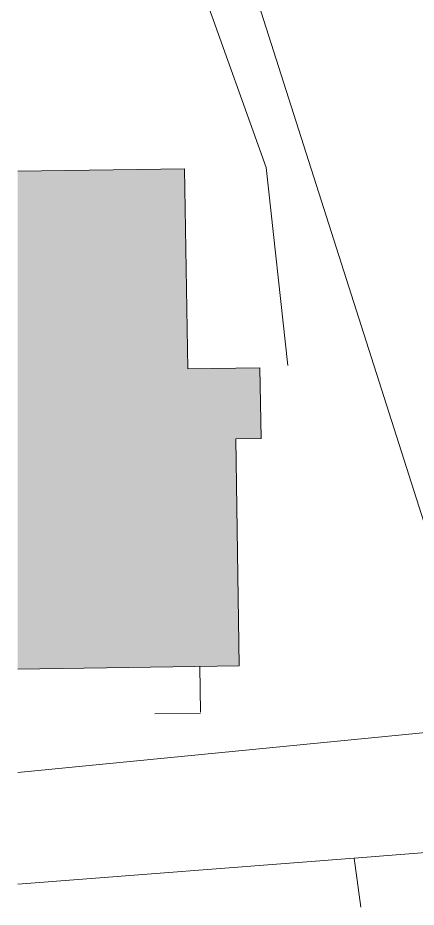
# Model space of a CAD drawing. Header units: centimetres. Extents: x 0.3 to 84.3, y 0.3 to 59.7.
# Drawn here: x 14.765 to 15.639, y 46.6 to 48.552 of the extents above; entities that cross this region are included whole.
import ezdxf

# ---------------------------------------------------------------- set-up
doc = ezdxf.new("R2010")
doc.units = ezdxf.units.CM
doc.linetypes.add('AUSGEZOGEN', pattern=[0])
doc.linetypes.add('PUNKT', pattern=[6.35, 0, -6.35])
doc.layers.add('Plankopf', color=7, linetype='AUSGEZOGEN', lineweight=25)

msp = doc.modelspace()

# ---------------------------------------------------------------- hatches: boundary and pattern name
at = {"layer": 'Plankopf', "linetype": 'PUNKT', "lineweight": 13}
msp.add_hatch(color=252, dxfattribs=at).paths.add_polyline_path([(15.1303, 48.2202), (14.7648, 48.2148), (14.7648, 47.1222), (15.2501, 47.1293), (15.2429, 47.6278), (15.2984, 47.6286), (15.2961, 47.7835), (15.1379, 47.7812)])

# ---------------------------------------------------------------- linework, layer by layer
at = {"layer": 'Plankopf', "color": 254, "linetype": 'AUSGEZOGEN', "lineweight": 13, "true_color": 0xe3e3e3}
msp.add_line((14.7648, 48.2148), (15.1303, 48.2202), dxfattribs=at)
at = {"layer": 'Plankopf', "color": 7, "linetype": 'PUNKT', "lineweight": 13}
for p, q in [((15.1639, 47.1281), (15.1653, 47.0255)), ((15.1653, 47.0255), (14.7648, 47.0198))]:
    msp.add_line(p, q, dxfattribs=at)
at = {"layer": 'Plankopf', "color": 7, "linetype": 'AUSGEZOGEN', "lineweight": 13}
msp.add_line((14.7648, 46.8953), (15.7985, 46.9968), dxfattribs=at)
for points in [[(18.5141, 46.9312), (15.8814, 46.737), (14.8036, 50.1167), (17.2014, 50.1559), (17.468, 50.1607), (18.4794, 50.1728), (18.7697, 50.1454), (19.0369, 50.0708), (19.4015, 49.8874), (19.6616, 49.6848), (19.8929, 49.3885), (20.0714, 49.0462), (20.1678, 48.641), (20.1321, 48.284), (20.0189, 48.0691), (19.7707, 47.8275), (18.9733, 47.3783), (18.7432, 47.2343), (18.5514, 47.0426), (18.5141, 46.9312)], [(14.7648, 50.116), (14.8036, 50.1167), (15.8814, 46.737), (15.503, 46.7075), (14.7648, 46.6501)], [(15.357, 47.7885), (15.3097, 48.2231), (14.8994, 49.3696), (14.8827, 49.4145), (14.8638, 49.5169)], [(14.7648, 48.2148), (15.1303, 48.2202), (15.1379, 47.7812), (15.2961, 47.7835)], [(15.2961, 47.7835), (15.2984, 47.6286), (15.2429, 47.6278), (15.2501, 47.1293), (14.7648, 47.1222)], [(18.5141, 46.9312), (15.8814, 46.737), (15.503, 46.7075), (14.7648, 46.6503)], [(15.517, 46.5997), (15.503, 46.7075), (15.8814, 46.737), (18.5141, 46.9312), (18.4877, 46.7037), (18.4853, 46.5997)], [(14.7648, 46.6501), (15.503, 46.7075), (15.517, 46.5997)]]:
    msp.add_lwpolyline(points, dxfattribs=at)
at = {"layer": 'Plankopf', "color": 254, "linetype": 'AUSGEZOGEN', "lineweight": 13, "true_color": 0xe3e3e3}
for points in [[(14.7648, 47.1222), (15.2501, 47.1293), (15.2429, 47.6278), (15.2984, 47.6286), (15.2961, 47.7835), (15.1379, 47.7812), (15.1303, 48.2202), (14.7648, 48.2148)], [(15.1303, 48.2202), (15.1379, 47.7812), (15.2961, 47.7835), (15.2984, 47.6286), (15.2429, 47.6278), (15.2501, 47.1293), (14.7648, 47.1222)], [(18.8406, 47.2953), (18.7432, 47.2343), (18.5514, 47.0426), (18.5141, 46.9312), (15.8814, 46.737), (15.503, 46.7075), (14.7648, 46.6503)], [(14.7648, 46.6503), (15.503, 46.7075), (15.8814, 46.737), (18.5141, 46.9312), (18.4877, 46.7037), (18.4853, 46.5997)]]:
    msp.add_lwpolyline(points, dxfattribs=at)

doc.saveas('drawing.dxf')
